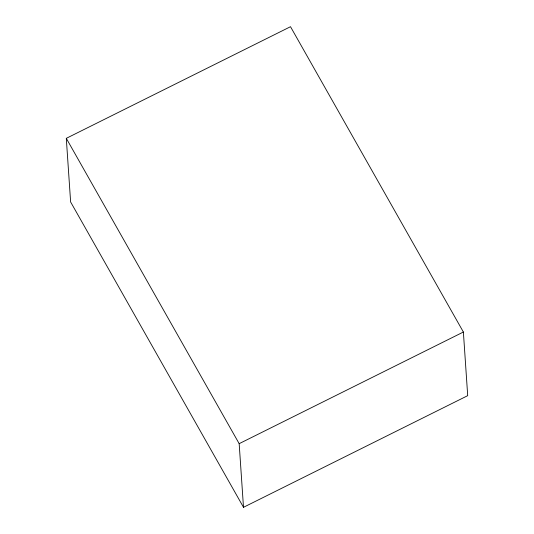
<?xml version="1.0" encoding="UTF-8"?>
<svg xmlns="http://www.w3.org/2000/svg" width="534" height="534" viewBox="0 0 534 534"><rect width="100%" height="100%" fill="white"/><g stroke="black" fill="none" stroke-linecap="round" stroke-linejoin="round"><path stroke-width="0.8" d="M66.296 138.339L290.503 26.7L463.379 332.028L467.704 395.661L243.497 507.3L70.621 201.972L66.296 138.339L239.172 443.667L243.497 507.3M239.172 443.667L463.379 332.028"/></g></svg>
